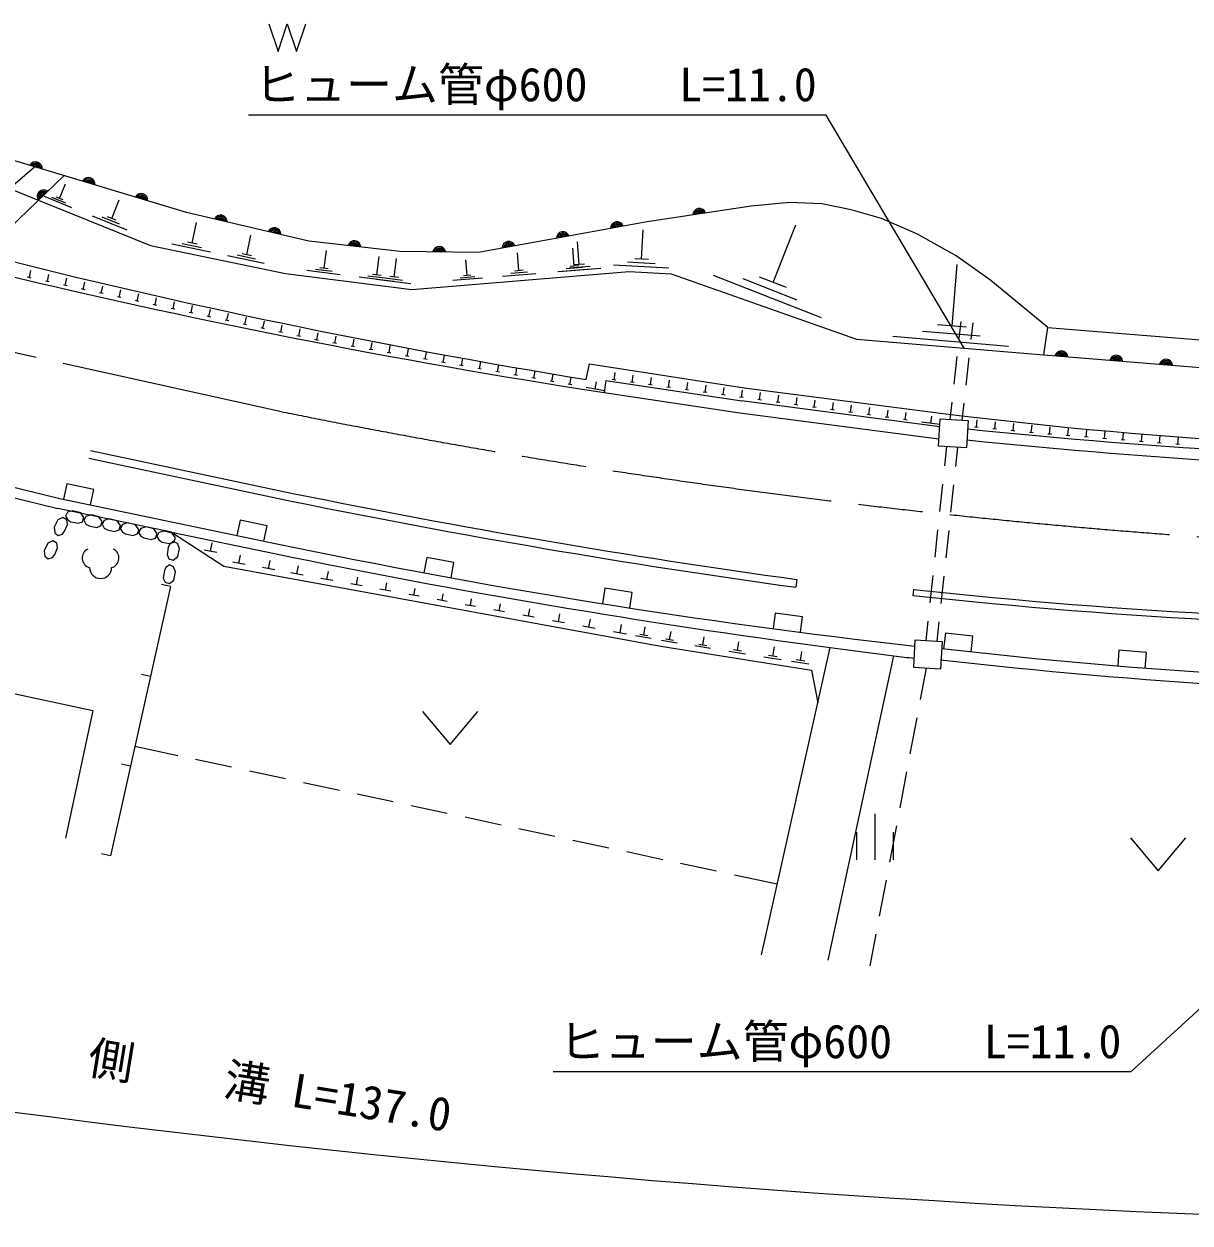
# Model space of a CAD drawing. Units: millimetres, scale not verified. Extents: x 40000 to 680000, y 20000 to 380000.
# Drawn here: x 479114 to 542584, y 233006 to 298280 of the extents above; entities that cross this region are included whole.
import ezdxf
from ezdxf.enums import TextEntityAlignment as Align

# ---------------------------------------------------------------- set-up
doc = ezdxf.new("R2010")
doc.units = ezdxf.units.MM
doc.header["$LTSCALE"] = 1000
doc.linetypes.add('CHAIN', pattern=[18.5, 12, -1.5, 3.5, -1.5])
for name, color, linetype, lineweight in [('M-BGD', 7, 'Continuous', 25), ('M-BMK', 2, 'CHAIN', 13), ('M-STR-HTXT', 7, 'Continuous', 13), ('M-STR-STRD', 7, 'Continuous', 25)]:
    doc.layers.add(name, color=color, linetype=linetype, lineweight=lineweight)
doc.styles.add('ＭＳ ゴシック', font='')
doc.styles.get('ＭＳ ゴシック').set_extended_font_data('MS Gothic')

msp = doc.modelspace()

# ---------------------------------------------------------------- linework, layer by layer
at = {"layer": 'M-BGD'}
for p, q in [((492447, 298280), (492947, 296780)), ((492947, 296780), (493447, 298280)), ((493447, 298280), (493947, 296780)), ((493947, 296780), (494447, 298280)), ((481052, 288781), (481375, 289579)), ((481052, 288781), (481375, 289579)), ((481719, 288278), (480223, 288885)), ((481719, 288278), (480223, 288885)), ((481385, 288530), (480637, 288833)), ((481385, 288530), (480637, 288833)), ((481239, 288705), (480865, 288857)), ((481239, 288705), (480865, 288857)), ((483887, 287693), (484295, 288700)), ((483887, 287693), (484295, 288700)), ((484729, 287059), (482842, 287824)), ((484729, 287059), (482842, 287824)), ((484308, 287376), (483364, 287758)), ((484308, 287376), (483364, 287758)), ((484123, 287597), (483651, 287789)), ((484123, 287597), (483651, 287789)), ((488276, 286349), (488510, 287473)), ((488276, 286349), (488510, 287473)), ((519889, 284214), (521121, 287348)), ((491248, 285717), (491469, 286781)), ((491248, 285717), (491469, 286781)), ((512735, 285470), (512817, 287073)), ((489272, 285849), (487164, 286286)), ((489272, 285849), (487164, 286286)), ((488774, 286099), (487720, 286317)), ((488774, 286099), (487720, 286317)), ((488540, 286294), (488013, 286403)), ((488540, 286294), (488013, 286403)), ((495452, 284978), (495575, 285946)), ((495452, 284978), (495575, 285946)), ((509063, 285100), (508982, 286070)), ((509343, 285188), (509241, 286414)), ((492191, 285243), (490195, 285657)), ((492191, 285243), (490195, 285657)), ((491720, 285480), (490722, 285687)), ((491720, 285480), (490722, 285687)), ((491498, 285665), (490999, 285768)), ((491498, 285665), (490999, 285768)), ((498321, 284621), (498449, 285622)), ((499260, 284505), (499388, 285516)), ((503242, 284590), (503171, 285449)), ((503242, 284590), (503171, 285449)), ((506053, 284851), (505973, 285820)), ((506053, 284851), (505973, 285820)), ((513476, 285231), (511973, 285309)), ((513110, 285451), (512359, 285490)), ((479410, 284470), (479495, 284860)), ((480387, 284257), (480472, 284648)), ((496329, 284620), (494514, 284851)), ((496329, 284620), (494514, 284851)), ((495890, 284799), (494983, 284915)), ((495890, 284799), (494983, 284915)), ((495679, 284949), (495225, 285007)), ((495679, 284949), (495225, 285007)), ((498556, 284592), (498087, 284651)), ((503443, 284606), (503040, 284573)), ((503443, 284606), (503040, 284573)), ((506982, 284684), (505165, 284533)), ((506982, 284684), (505165, 284533)), ((506518, 284767), (505609, 284692)), ((506518, 284767), (505609, 284692)), ((506280, 284869), (505826, 284832)), ((506280, 284869), (505826, 284832)), ((509991, 284934), (508174, 284783)), ((510517, 284977), (508219, 284786)), ((509527, 285017), (508619, 284942)), ((509930, 285083), (508781, 284987)), ((509290, 285119), (508836, 285082)), ((509630, 285212), (509056, 285164)), ((514217, 284992), (511211, 285147)), ((529629, 281833), (529913, 285188)), ((479508, 284448), (479312, 284491)), ((480485, 284236), (480289, 284279)), ((481462, 284024), (481267, 284066)), ((481364, 284045), (481449, 284436)), ((482342, 283833), (482426, 284224)), ((483319, 283621), (483404, 284012)), ((499228, 284252), (497351, 284490)), ((498774, 284437), (497836, 284556)), ((500176, 284131), (498279, 284372)), ((499718, 284318), (498770, 284439)), ((499497, 284475), (499023, 284535)), ((504066, 284442), (502454, 284308)), ((504066, 284442), (502454, 284308)), ((503654, 284516), (502848, 284449)), ((503654, 284516), (502848, 284449)), ((522519, 282276), (516644, 284586)), ((521204, 283245), (518266, 284400)), ((520624, 283926), (519155, 284503)), ((482439, 283812), (482244, 283854)), ((483417, 283600), (483221, 283642)), ((484394, 283388), (484198, 283430)), ((484296, 283409), (484381, 283800)), ((485273, 283197), (485358, 283588)), ((486251, 282985), (486335, 283376)), ((485371, 283176), (485176, 283218)), ((486348, 282963), (486153, 283006)), ((487326, 282751), (487130, 282794)), ((487228, 282773), (487313, 283163)), ((488205, 282560), (488290, 282951)), ((489182, 282348), (489267, 282739)), ((488303, 282539), (488107, 282582)), ((489280, 282327), (489085, 282370)), ((490257, 282115), (490062, 282157)), ((490160, 282136), (490244, 282527)), ((491137, 281924), (491222, 282315)), ((492114, 281712), (492199, 282103)), ((530109, 282091), (530006, 281163)), ((530757, 282019), (530655, 281107)), ((491234, 281903), (491039, 281945)), ((492212, 281691), (492016, 281733)), ((493189, 281479), (492994, 281521)), ((493091, 281500), (493176, 281891)), ((494069, 281288), (494153, 281679)), ((495046, 281076), (495131, 281466)), ((531166, 281281), (528021, 281547)), ((530416, 281767), (528843, 281900)), ((534841, 281754), (566065, 279242)), ((494166, 281266), (493971, 281309)), ((495143, 281054), (494948, 281097)), ((496128, 280878), (495931, 280913)), ((496029, 280895), (496098, 281289)), ((497113, 280705), (496916, 280740)), ((497014, 280722), (497083, 281116)), ((497999, 280549), (498068, 280943)), ((498984, 280376), (499053, 280770)), ((532704, 280728), (526413, 281261)), ((498098, 280532), (497901, 280567)), ((499082, 280359), (498885, 280393)), ((500067, 280186), (499870, 280220)), ((499969, 280203), (500038, 280597)), ((501052, 280013), (500855, 280047)), ((500954, 280030), (501023, 280424)), ((501939, 279857), (502008, 280251)), ((502924, 279684), (502993, 280078)), ((529896, 280170), (529730, 278679)), ((530545, 280113), (530380, 278622)), ((534628, 280264), (566056, 277751)), ((502037, 279840), (501840, 279874)), ((503022, 279667), (502825, 279701)), ((504007, 279494), (503810, 279528)), ((503909, 279511), (503978, 279905)), ((504893, 279338), (504963, 279732)), ((505878, 279165), (505948, 279559)), ((506863, 278992), (506932, 279386)), ((504992, 279320), (504795, 279355)), ((505977, 279147), (505780, 279182)), ((506962, 278974), (506765, 279009)), ((507947, 278801), (507750, 278836)), ((507848, 278819), (507917, 279213)), ((508833, 278646), (508902, 279039)), ((510212, 278403), (510281, 278797)), ((510788, 278876), (510690, 278218)), ((510788, 278876), (518185, 277773)), ((511331, 278893), (511133, 278920)), ((511232, 278907), (511287, 279303)), ((512322, 278757), (512124, 278784)), ((512223, 278771), (512277, 279167)), ((513214, 278635), (513268, 279031)), ((514204, 278499), (514259, 278895)), ((515195, 278363), (515250, 278759)), ((508932, 278628), (508735, 278663)), ((510704, 278317), (509720, 278490)), ((513313, 278621), (513115, 278648)), ((514304, 278485), (514105, 278512)), ((515294, 278349), (515096, 278376)), ((516285, 278213), (516087, 278240)), ((516186, 278227), (516240, 278623)), ((517276, 278077), (517078, 278104)), ((517177, 278091), (517231, 278487)), ((518167, 277955), (518222, 278351)), ((519158, 277819), (519212, 278215)), ((520149, 277683), (520203, 278079)), ((518266, 277941), (518068, 277968)), ((518173, 277775), (528960, 276368)), ((519257, 277805), (519059, 277832)), ((520248, 277669), (520050, 277696)), ((521239, 277533), (521040, 277560)), ((521139, 277547), (521194, 277943)), ((522229, 277397), (522031, 277424)), ((522130, 277411), (522185, 277807)), ((523121, 277275), (523175, 277671)), ((524112, 277139), (524166, 277535)), ((529620, 277685), (529517, 276757)), ((530269, 277629), (530168, 276717)), ((523220, 277261), (523022, 277288)), ((524211, 277125), (524012, 277152)), ((525201, 276989), (525003, 277016)), ((525102, 277003), (525157, 277399)), ((526192, 276853), (525994, 276880)), ((526093, 276867), (526147, 277263)), ((527084, 276731), (527138, 277127)), ((528471, 276540), (528525, 276937)), ((527183, 276717), (526985, 276744)), ((528966, 276472), (527975, 276608)), ((531060, 276320), (530861, 276340)), ((530961, 276330), (531000, 276728)), ((532055, 276221), (531856, 276241)), ((531956, 276231), (531995, 276629)), ((533050, 276122), (532851, 276142)), ((532951, 276132), (532990, 276530)), ((533946, 276033), (533985, 276431)), ((534942, 275950), (534975, 276349)), ((535939, 275869), (535971, 276268)), ((536936, 275789), (536968, 276187)), ((534045, 276023), (533846, 276043)), ((535042, 275942), (534843, 275958)), ((536039, 275861), (535839, 275877)), ((537035, 275781), (536836, 275797)), ((538032, 275700), (537833, 275716)), ((537933, 275708), (537965, 276107)), ((539029, 275619), (538830, 275635)), ((538929, 275627), (538962, 276026)), ((539875, 275550), (539826, 275554)), ((540026, 275539), (539875, 275550)), ((539950, 275545), (539980, 275944)), ((541023, 275464), (540823, 275479)), ((540923, 275471), (540953, 275870)), ((541920, 275396), (541950, 275795)), ((529333, 275270), (529220, 274218)), ((529933, 275232), (529820, 274182)), ((542020, 275389), (541821, 275404)), ((529114, 273223), (528955, 271732)), ((529714, 273187), (529555, 271696)), ((487143, 270618), (480951, 271908)), ((481487, 271696), (481372, 271485)), ((481769, 271785), (481487, 271696)), ((482202, 271674), (481769, 271785)), ((482379, 271414), (482202, 271674)), ((482763, 271563), (482481, 271474)), ((483196, 271453), (482763, 271563)), ((480947, 271285), (480759, 270880)), ((481236, 271411), (480947, 271285)), ((481448, 271291), (481236, 271411)), ((481328, 270666), (481488, 271039)), ((481372, 271485), (481492, 271279)), ((481488, 271039), (481448, 271291)), ((481492, 271279), (481663, 271186)), ((481663, 271186), (482060, 271098)), ((482060, 271098), (482300, 271183)), ((482300, 271183), (482379, 271414)), ((482481, 271474), (482367, 271264)), ((482367, 271264), (482486, 271058)), ((482486, 271058), (482658, 270965)), ((482658, 270965), (483054, 270877)), ((483054, 270877), (483295, 270962)), ((483374, 271192), (483196, 271453)), ((483295, 270962), (483374, 271192)), ((483476, 271253), (483361, 271042)), ((483361, 271042), (483481, 270837)), ((483758, 271342), (483476, 271253)), ((484191, 271231), (483758, 271342)), ((484368, 270971), (484191, 271231)), ((484289, 270740), (484368, 270971)), ((484470, 271032), (484356, 270821)), ((484752, 271121), (484470, 271032)), ((485185, 271010), (484752, 271121)), ((485363, 270750), (485185, 271010)), ((485747, 270899), (485465, 270810)), ((486180, 270789), (485747, 270899)), ((480759, 270880), (480795, 270586)), ((480795, 270586), (480981, 270435)), ((480981, 270435), (481205, 270514)), ((481205, 270514), (481328, 270666)), ((483481, 270837), (483652, 270743)), ((483652, 270743), (484049, 270655)), ((484049, 270655), (484289, 270740)), ((484356, 270821), (484475, 270615)), ((484475, 270615), (484647, 270522)), ((484647, 270522), (485043, 270434)), ((485043, 270434), (485284, 270519)), ((485284, 270519), (485363, 270750)), ((485465, 270810), (485350, 270599)), ((485350, 270599), (485470, 270394)), ((485470, 270394), (485641, 270301)), ((485641, 270301), (486038, 270212)), ((486038, 270212), (486278, 270297)), ((486357, 270528), (486180, 270789)), ((486278, 270297), (486357, 270528)), ((486459, 270589), (486345, 270378)), ((486345, 270378), (486464, 270172)), ((486741, 270678), (486459, 270589)), ((487174, 270567), (486741, 270678)), ((487143, 270618), (492757, 269449)), ((487352, 270307), (487174, 270567)), ((487272, 270076), (487352, 270307)), ((528848, 270738), (528689, 269246)), ((529448, 270702), (529289, 269210)), ((480403, 270011), (480215, 269606)), ((480215, 269606), (480250, 269312)), ((480691, 270137), (480403, 270011)), ((480904, 270017), (480691, 270137)), ((480784, 269392), (480943, 269765)), ((480943, 269765), (480904, 270017)), ((486464, 270172), (486636, 270079)), ((486636, 270079), (487032, 269991)), ((486967, 269794), (486902, 269393)), ((487050, 269970), (486967, 269794)), ((487032, 269991), (487272, 270076)), ((487248, 270102), (487050, 269970)), ((487465, 270000), (487248, 270102)), ((487570, 269723), (487465, 270000)), ((487485, 269284), (487570, 269723)), ((489603, 269516), (488929, 269639)), ((489266, 269577), (489348, 270027)), ((480250, 269312), (480436, 269161)), ((480436, 269161), (480661, 269240)), ((480661, 269240), (480784, 269392)), ((486902, 269393), (487001, 269158)), ((487001, 269158), (487236, 269092)), ((487236, 269092), (487485, 269284)), ((491147, 268857), (490473, 268980)), ((490810, 268918), (490892, 269368)), ((492425, 268623), (492508, 269073)), ((486760, 268520), (486695, 268119)), ((486843, 268696), (486760, 268520)), ((487041, 268828), (486843, 268696)), ((487258, 268726), (487041, 268828)), ((487364, 268449), (487258, 268726)), ((487278, 268010), (487364, 268449)), ((492762, 268562), (492088, 268685)), ((494309, 268279), (493635, 268402)), ((493972, 268340), (494054, 268790)), ((495603, 268042), (495682, 268474)), ((487093, 267649), (483826, 252993)), ((487093, 267649), (486605, 267757)), ((486695, 268119), (486794, 267884)), ((486794, 267884), (487029, 267818)), ((487029, 267818), (487278, 268010)), ((495927, 267983), (495280, 268101)), ((497520, 267692), (496898, 267806)), ((497209, 267749), (497285, 268163)), ((498789, 267460), (498861, 267857)), ((528582, 268252), (528423, 266760)), ((529182, 268216), (529023, 266724)), ((499087, 267406), (498491, 267515)), ((500629, 267124), (500058, 267228)), ((500343, 267176), (500413, 267557)), ((501873, 266896), (501940, 267260)), ((503412, 266615), (503480, 266985)), ((502146, 266846), (501600, 266946)), ((503690, 266564), (503135, 266666)), ((505273, 266275), (504688, 266382)), ((504981, 266328), (505052, 266718)), ((506579, 266036), (506654, 266446)), ((506886, 265980), (506272, 266092)), ((508530, 265679), (507885, 265797)), ((508207, 265738), (508286, 266168)), ((509867, 265435), (509949, 265886)), ((528316, 265766), (528204, 264714)), ((528917, 265730), (528804, 264680)), ((510204, 265373), (509529, 265497)), ((511911, 265061), (511204, 265191)), ((511558, 265126), (511644, 265597)), ((513065, 264974), (512638, 265043)), ((512852, 265008), (512925, 265464)), ((514260, 264758), (514334, 265214)), ((513260, 264826), (512406, 264963)), ((514669, 264575), (513815, 264713)), ((514474, 264724), (514047, 264793)), ((516476, 264284), (515622, 264422)), ((516281, 264433), (515854, 264501)), ((516068, 264467), (516141, 264923)), ((517951, 264169), (518028, 264647)), ((519877, 263865), (519958, 264365)), ((518380, 263978), (517484, 264122)), ((518175, 264133), (517728, 264205)), ((519250, 247606), (523002, 264332)), ((520326, 263664), (519388, 263815)), ((520112, 263827), (519643, 263902)), ((521383, 263622), (521463, 264122)), ((522880, 247311), (526465, 263887)), ((523002, 264332), (526465, 263887)), ((521831, 263422), (520893, 263573)), ((521617, 263584), (521148, 263660)), ((527913, 261498), (528236, 263209)), ((486004, 262763), (485516, 262872)), ((500813, 260849), (502313, 259049)), ((502313, 259049), (503813, 260849)), ((527358, 258549), (527728, 260515)), ((485156, 258962), (487481, 258464)), ((484915, 257878), (484427, 257987)), ((488458, 258254), (490414, 257835)), ((491392, 257625), (493347, 257206)), ((526802, 255601), (527173, 257567)), ((494325, 256996), (496281, 256577)), ((497258, 256367), (499214, 255948)), ((500192, 255738), (502147, 255319)), ((525426, 255281), (525426, 252781)), ((503125, 255109), (505081, 254690)), ((526247, 252653), (526617, 254619)), ((506058, 254480), (508014, 254061)), ((524426, 254281), (524426, 252781)), ((526426, 254281), (526426, 252781)), ((539351, 253978), (540851, 252178)), ((540851, 252178), (542351, 253978)), ((508992, 253851), (510947, 253432)), ((483826, 252993), (483338, 253101)), ((483826, 252993), (483338, 253101)), ((511925, 253222), (513881, 252803)), ((514858, 252594), (516814, 252174)), ((517792, 251965), (520116, 251466)), ((525691, 249705), (526061, 251671)), ((525183, 247011), (525506, 248722))]:
    msp.add_line(p, q, dxfattribs=at)
for points in [[(435065, 297604), (475735, 287105), (479679, 290506)], [(481288, 290021), (476850, 285764), (434816, 296572)], [(518698, 288371), (513029, 287507), (503849, 285838), (499590, 285896), (494612, 286457), (487965, 288011), (474439, 292083), (466382, 294961)], [(466382, 294961), (470227, 292936), (478318, 289332), (485996, 286222), (493349, 284697), (500229, 283822), (512050, 284803), (514343, 284685), (524438, 281127), (534628, 280264)], [(534628, 280264), (534841, 281754), (531743, 284307), (529852, 285654), (527748, 286837), (525786, 287688), (524131, 288160), (522547, 288491), (520774, 288562), (518698, 288371)], [(422459, 284435), (426860, 283399), (427344, 285654), (481073, 272445), (492869, 269987)], [(422355, 283997), (427204, 282856), (427666, 285009), (480951, 271908)], [(509711, 278928), (509898, 279787), (518323, 278470), (529008, 277097)], [(510690, 278218), (518087, 277114), (528918, 275702)], [(482734, 272099), (482909, 272935), (481440, 273241), (481266, 272405)], [(492175, 270132), (492349, 270968), (490880, 271274), (490706, 270438)], [(487143, 270618), (489985, 268764), (513781, 264415), (521972, 263095), (522326, 261317)], [(502361, 268128), (502516, 268968), (501040, 269240), (500885, 268400)], [(512088, 266488), (512221, 267331), (510739, 267565), (510606, 266721)], [(455388, 266808), (482867, 260905), (481376, 253963)], [(521378, 265167), (521489, 266014), (520001, 266209), (519890, 265362)], [(530663, 264104), (530758, 264953), (529266, 265120), (529172, 264271)], [(540143, 263217), (540212, 264068), (538717, 264189), (538648, 263338)]]:
    msp.add_lwpolyline(points, dxfattribs=at)
for points in [[(528986, 276791), (530506, 276695), (530413, 275202), (528893, 275297)], [(527629, 264747), (529097, 264663), (529011, 263164), (527543, 263249)]]:
    msp.add_lwpolyline(points, close=True, dxfattribs=at)
for centre, radius, start, end in [((479750, 290427), 354, 352.04226, 154.44744), ((479750, 290427), 283, 354.2663, 152.2234), ((479750, 290427), 212, 358.01263, 148.47708), ((479750, 290427), 142, 5.72436, 140.76535), ((479750, 290427), 100, 16.04202, 130.44768), ((479750, 290427), 100, 16.04202, 130.44768), ((482623, 289563), 354, 352.04226, 154.44744), ((482623, 289563), 283, 354.2663, 152.2234), ((480189, 288892), 354, 52.60963, 215.01481), ((480189, 288892), 283, 54.83367, 212.79077), ((482623, 289563), 212, 358.01263, 148.47708), ((482623, 289563), 142, 5.72436, 140.76535), ((482623, 289563), 100, 16.04202, 130.44768), ((482623, 289563), 100, 16.04202, 130.44768), ((480189, 288892), 212, 58.58, 209.04444), ((480189, 288892), 142, 66.29173, 201.33271), ((480189, 288892), 100, 76.60939, 191.01505), ((480189, 288892), 100, 76.60939, 191.01505), ((485495, 288698), 354, 352.04226, 154.44744), ((485495, 288698), 283, 354.2663, 152.2234), ((485495, 288698), 212, 358.01263, 148.47708), ((485495, 288698), 142, 5.72436, 140.76535), ((485495, 288698), 100, 16.04202, 130.44768), ((485495, 288698), 100, 16.04202, 130.44768), ((489815, 287523), 354, 355.63987, 158.04505), ((515872, 287885), 354, 17.45613, 179.86131), ((515872, 287885), 283, 19.68017, 177.63727), ((515872, 287885), 212, 23.4265, 173.89095), ((515872, 287885), 142, 31.13823, 166.17922), ((515872, 287885), 100, 41.45589, 155.86155), ((515872, 287885), 100, 41.45589, 155.86155), ((489815, 287523), 283, 357.86391, 155.82101), ((489815, 287523), 212, 1.61023, 152.07468), ((489815, 287523), 142, 9.32196, 144.36295), ((489815, 287523), 100, 19.63963, 134.04529), ((489815, 287523), 100, 19.63963, 134.04529), ((511401, 287156), 354, 19.10226, 181.50744), ((511401, 287156), 283, 21.3263, 179.2834), ((511401, 287156), 212, 25.07262, 175.53707), ((511401, 287156), 142, 32.78435, 167.82534), ((511401, 287156), 100, 43.10201, 157.50768), ((511401, 287156), 100, 43.10201, 157.50768), ((492737, 286840), 354, 355.63987, 158.04505), ((492737, 286840), 283, 357.86391, 155.82101), ((492737, 286840), 212, 1.61023, 152.07468), ((492737, 286840), 142, 9.32196, 144.36295), ((492737, 286840), 100, 19.63963, 134.04529), ((492737, 286840), 100, 19.63963, 134.04529), ((508449, 286620), 354, 19.10226, 181.50744), ((508449, 286620), 283, 21.3263, 179.2834), ((508449, 286620), 212, 25.07262, 175.53707), ((508449, 286620), 142, 32.78435, 167.82534), ((508449, 286620), 100, 43.10201, 157.50768), ((508449, 286620), 100, 43.10201, 157.50768), ((497095, 286123), 354, 2.36636, 164.77154), ((497095, 286123), 283, 4.5904, 162.5475), ((497095, 286123), 212, 8.33673, 158.80117), ((497095, 286123), 142, 16.04845, 151.08944), ((497095, 286123), 100, 26.36612, 140.77178), ((497095, 286123), 100, 26.36612, 140.77178), ((501719, 285813), 354, 8.02319, 170.42837), ((501719, 285813), 283, 10.24723, 168.20433), ((501719, 285813), 212, 13.99356, 164.458), ((501719, 285813), 142, 21.70529, 156.74627), ((501719, 285813), 100, 32.02295, 146.42861), ((501719, 285813), 100, 32.02295, 146.42861), ((505497, 286083), 354, 19.10226, 181.50744), ((505497, 286083), 283, 21.3263, 179.2834), ((505497, 286083), 212, 25.07262, 175.53707), ((505497, 286083), 142, 32.78435, 167.82534), ((505497, 286083), 100, 43.10201, 157.50768), ((505497, 286083), 100, 43.10201, 157.50768), ((570948, 655693), 381710, 255.72846, 260.76823), ((572597, 679733), 406260, 256.35158, 261.23491), ((535574, 280134), 354, 4.22543, 166.63061), ((535574, 280134), 283, 6.44947, 164.40657), ((535574, 280134), 212, 10.19579, 160.66024), ((535574, 280134), 142, 17.90752, 152.94851), ((535574, 280134), 100, 28.22519, 142.63085), ((535574, 280134), 100, 28.22519, 142.63085), ((538564, 279895), 354, 4.22543, 166.63061), ((538564, 279895), 283, 6.44947, 164.40657), ((538564, 279895), 212, 10.19579, 160.66024), ((538564, 279895), 142, 17.90752, 152.94851), ((541275, 279678), 354, 4.22543, 166.63061), ((538564, 279895), 100, 28.22519, 142.63085), ((538564, 279895), 100, 28.22519, 142.63085), ((541275, 279678), 283, 6.44947, 164.40657), ((541275, 279678), 212, 10.19579, 160.66024), ((541275, 279678), 142, 17.90752, 152.94851), ((541275, 279678), 100, 28.22519, 142.63085), ((541275, 279678), 100, 28.22519, 142.63085), ((560461, 526309), 251189, 262.80664, 271.2726), ((566648, 628285), 353900, 264.13389, 269.21496), ((566677, 629114), 355333, 264.14668, 269.21437), ((482818, 269208), 536, 116.08703, 255.33416), ((483747, 269208), 536, 284.66584, 63.91297), ((568995, 633533), 371430, 258.17323, 263.60282), ((579715, 691545), 430961, 258.35902, 262.43813), ((483282, 268690), 600, 180, 0), ((579715, 691545), 430961, 262.90238, 263.05063), ((564860, 578331), 316082, 263.4993, 269.414), ((564860, 578331), 316695, 263.4993, 269.414)]:
    msp.add_arc(centre, radius, start, end, dxfattribs=at)
at = {"layer": 'M-BMK'}
msp.add_line((492960, 277211), (467311, 282874), dxfattribs=at)
msp.add_arc((571061, 662202), 392833, 258.53233, 269.14584, dxfattribs=at)
at = {"layer": 'M-STR-HTXT'}
for points in [[(530296, 280631), (522781, 293324), (491331, 293324)], [(562198, 262145), (539364, 241229), (507914, 241229)]]:
    msp.add_lwpolyline(points, dxfattribs=at)
msp.add_arc((572404, 950722), 717832, 257.7215, 268.9691, dxfattribs=at)
at = {"layer": 'M-STR-STRD'}
for p, q in [((482732, 275055), (493845, 272710)), ((482643, 274636), (493756, 272291)), ((521184, 268040), (521125, 267616)), ((527526, 267503), (527490, 267175))]:
    msp.add_line(p, q, dxfattribs=at)
for centre, radius, start, end in [((580504, 697614), 434079, 258.47255, 262.13766), ((580504, 697614), 433651, 258.47255, 262.13766), ((559791, 562141), 296729, 263.75049, 270.46841), ((559791, 562141), 296400, 263.75049, 270.46841)]:
    msp.add_arc(centre, radius, start, end, dxfattribs=at)

# ---------------------------------------------------------------- texts
at = {"layer": 'M-STR-HTXT', "style": 'ＭＳ ゴシック'}
for p in [(506956, 293524), (523539, 241429)]:
    msp.add_text('ヒューム管φ600\u3000\u3000L=11.0', height=1833, dxfattribs=at).set_placement(p, align=Align.BOTTOM_CENTER)
msp.add_text('側\u3000\u3000溝 L=137.0', height=1833, rotation=350.789, dxfattribs=at).set_placement((492259, 239018), align=Align.BOTTOM_CENTER)

doc.saveas('drawing.dxf')
